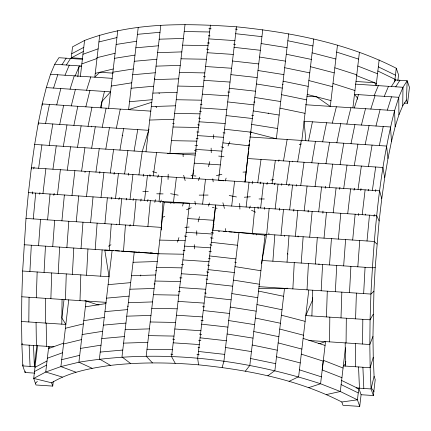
<?xml version="1.0" encoding="UTF-8"?>
<svg xmlns="http://www.w3.org/2000/svg" width="431" height="431" viewBox="0 0 431 431"><rect width="100%" height="100%" fill="white"/><g stroke="black" fill="none" stroke-linecap="round" stroke-linejoin="round"><path stroke-width="0.65" d="M213.668 138.723L213.701 134.617M34.766 373.138L25.084 372.497L22.805 365.919L21.884 344.687L21.55 321.488L21.803 296.776L22.644 271.024L26 218.431L28.451 192.614L31.361 167.788L34.669 144.439L38.311 123.018L42.211 103.946L46.306 87.59L50.508 74.272L54.732 64.246L58.902 57.711L82.483 59.273M28.807 321.968L29.06 297.255M45.303 323.061L45.557 298.344M61.805 324.15L62.059 299.437M329.564 341.864L329.817 317.146M346.066 342.952L346.319 318.24M362.563 344.046L362.816 319.328M358.436 388.622L358.807 388.142L361.086 394.721L373.354 395.534L371.075 388.956L374.081 376.29L373.257 357.256L372.955 336.46L373.936 291.216L375.196 267.656L379.145 220.925L381.753 198.669L384.716 177.739L387.981 158.533L391.483 141.438L395.152 126.773L398.917 114.835L402.705 105.848L406.444 99.987L407.171 80.748L394.904 79.934L395.561 79.983L391.391 86.512M161.232 230.019L162.956 201.509L164.459 202.791M402.705 105.848L403.001 87.283L407.171 80.748L409.45 87.326L407.581 103.278L404.283 103.057M168.058 179.463L168.192 174.21M36.317 297.735L37.152 271.983M50.874 298.699L51.715 272.947M65.431 299.658L66.272 273.911M79.988 300.622L80.829 274.87M311.888 315.961L312.728 290.208M322.889 213.232L322.964 211.055M326.445 316.925L327.285 291.173M341.002 317.884L341.842 292.137M355.564 318.848L356.399 293.096M29.901 271.503L31.307 245.217M44.059 272.44L45.465 246.155M58.217 273.378L59.629 247.092M72.381 274.315L73.787 248.03M86.539 275.247L87.951 248.967M100.703 276.185L102.109 249.905M292.859 288.894L294.265 262.614M307.017 289.831L308.424 263.546M321.176 290.769L322.582 264.483M335.34 291.706L336.746 265.421M349.498 292.644L350.904 266.358M363.656 293.581L365.068 267.295M91.485 126.924L91.534 126.148M308.111 212.041L308.224 210.188M85.004 172.529L85.074 171.452M38.564 245.697L40.514 219.39M52.717 246.634L54.667 220.327M66.87 247.572L68.82 221.265M81.028 248.509L82.973 222.202M95.181 249.447L97.131 223.134M111.284 224.072L109.334 250.379L110.487 250.33M123.487 251.316L125.437 225.009M272.882 261.197L274.833 234.89M287.041 262.134L288.985 235.827M301.194 263.072L303.144 236.764M315.347 264.004L317.297 237.702M329.499 264.941L331.45 238.634M343.658 265.879L345.603 239.571M357.811 266.816L359.756 240.509M293.71 211.185L293.883 209.143M360.79 190.712L360.979 188.595M33.257 218.91L35.708 193.093M47.588 219.858L50.039 194.042M61.919 220.807L64.37 194.99M90.58 222.703L93.031 196.886M104.911 223.651L107.362 197.834M119.242 224.599L121.693 198.783M133.567 225.548L136.024 199.731M147.898 226.496L150.354 200.679M254.823 207.586L252.372 233.408L253.261 234.275M261.455 263.74L266.676 234.351L269.154 208.534M281.034 235.299L283.485 209.482M295.364 236.247L297.816 210.43M309.69 237.195L312.146 211.379M324.02 238.144L326.477 212.327M338.351 239.092L340.808 213.275M352.682 240.04L355.133 214.223M367.013 240.988L369.464 215.171M76.249 221.755L78.701 195.938M99.717 173.251L99.9 171.387M245.126 181.93L248.369 151.351M248.493 150.047L248.752 147.44M248.881 146.136L249.07 144.18M249.328 141.573L249.457 140.269M32.298 193.939L32.508 191.811M279.358 210.333L279.584 208.103M212.989 230.132L215.624 204.994L197.662 358.36L198.583 364.836C247.733 369.863 297.503 379.312 341.821 401.999L357.439 399.823L358.807 388.142M375.563 191.563L375.789 189.559M42.965 193.573L45.869 168.747M25.084 372.497L25.235 371.166M36.84 345.452L34.399 366.312L35.073 366.733L22.805 365.919L23.107 364.653M37.589 345.215L33.704 378.407L35.978 384.985L52.738 386.095L53.277 381.489M57.474 194.532L60.383 169.712M77.828 76.793L79.002 66.767L81.578 66.024L54.732 64.246M80.371 76.352L84.573 40.46C132.796 22.078 185.804 23.29 236.495 26.803C291.318 32.406 346.836 42.949 396.272 68.26L398.551 74.838L397.867 80.672M71.988 195.496L74.892 170.671M64.02 299.604L61.87 317.981L65.846 324.419L21.55 321.488M68.728 299.804L60.906 366.592L45.74 372.023L33.704 378.407L51.596 382.803C69.391 372.072 90.198 368.252 110.492 365.386C139.741 362.04 169.281 362.39 198.583 364.836M99.739 35.03L94.804 77.197L99.744 72.263L113.148 73.146M86.496 196.455L89.406 171.63M101.247 107.852L102.012 101.355L110.578 91.841L46.306 87.59M84.88 300.509L86.076 301.027L78.911 362.212L60.906 366.592L75.985 372.212M108.612 108.607L117.744 30.649M101.01 197.414L103.914 172.589M115.519 198.373L118.428 173.548M138.232 27.417L128.6 109.657L151.804 102.26M130.033 199.332L132.937 174.507M183.579 254.231L158.182 253.757L134.262 252.027L121.973 356.949L130.728 363.57M146.012 151.674L160.806 25.386M144.541 200.291L147.45 175.471M159.055 201.255L161.959 176.43M167.303 153.63L169.943 153.388L185.023 24.599M176.392 177.383L173.488 202.209L174.027 203.378M210.42 25.079L192.458 178.445L193.347 172.61M202.586 204.132L205.495 179.307M236.495 26.803L218.533 180.169L223.775 180.804M231.689 206.056L234.593 181.23M245.347 371.15L249.824 365.407L265.081 235.17L238.995 232.519L223.91 361.302L222.116 367.471M244.91 182.033L262.748 29.744M246.123 207.015L249.026 182.189M260.631 207.974L263.54 183.148M288.657 33.844L276.368 138.766L250.75 132.172L250.239 134.72M275.145 208.933L278.049 184.107M289.654 209.892L292.563 185.066M287.843 288.231L284.525 288.344L274.892 370.585L267.823 375.794M301.781 141.029L313.73 39.027M304.167 210.851L307.071 186.025M308.774 290.165L298.635 376.748L289.104 381.316M337.468 45.185L330.302 106.376L316.591 96.846L306.92 96.205M318.676 211.81L321.585 186.984M312.701 297.751L312.394 300.353L305.8 315.557L370.073 319.807L373.187 314.301M333.19 212.769L336.094 187.943M352.914 107.739L356.771 74.822L334.822 67.802M359.416 52.205L356.669 75.662L376.398 83.404M357.315 99.281L357.471 97.966L354.481 94.373L398.777 97.304L403.001 87.283L355.548 84.142M347.698 213.728L350.608 188.907M345.436 347.763L340.312 391.51L357.439 399.823L359.718 406.401L342.963 405.291L341.821 401.999M379.145 59.947L376.155 85.505L374.647 82.72L356.001 81.486M362.212 214.692L365.116 189.866M345.797 361.356L345.484 364.028L343.308 365.946L370.154 367.724L373.257 357.256M394.672 81.917L396.272 68.26M359.718 406.401L361.086 394.721M373.354 395.534L375.218 379.582L374.081 376.29M114.043 174.286L114.317 172.255M264.424 209.299L264.715 207.166M38.618 168.268L41.92 144.918M52.948 169.216L56.251 145.867M67.279 170.164L70.582 146.815M81.61 171.112L84.912 147.763M95.941 172.061L99.243 148.711M110.266 173.009L113.574 149.659M124.597 173.957L127.905 150.608M138.927 174.905L142.235 151.556L149.018 129.095M153.258 175.853L156.566 152.504M257.733 182.76L261.035 159.411M272.063 183.708L275.366 160.359M286.389 184.657L289.697 161.307M300.719 185.605L304.027 162.255M315.05 186.553L318.358 163.204M329.381 187.501L332.689 164.152M343.712 188.449L347.02 165.1M358.042 189.398L361.35 166.048M372.373 190.346L375.681 166.996M128.363 175.266L128.68 173.165M193.546 171.317L193.745 170.019M140.792 201.121L141.126 198.993M325.233 188.234L325.545 186.262M266.951 184.452L267.295 182.318M281.562 185.265L281.858 183.434M143.264 176.268L143.615 174.14M296.216 186.127L296.49 184.506M49.177 145.398L52.819 123.977M63.33 146.335L66.972 124.915M77.488 147.273L81.13 125.852M91.641 148.21L95.283 126.789M105.794 149.142L109.436 127.721M119.947 150.08L123.589 128.659M134.106 151.017L137.742 129.596M283.501 160.898L287.143 139.477M297.654 161.835L301.296 140.414M311.807 162.773L315.449 141.352M325.96 163.705L329.602 142.284M340.118 164.642L343.76 143.221M354.271 165.579L357.913 144.159M368.424 166.517L372.066 145.096M373.995 216.427L374.318 214.536M129.887 226.162L130.178 224.476M339.563 189.349L339.951 187.221M358.301 215.511L358.673 213.48M39.63 194.214L39.932 192.571M53.794 195.405L54.187 193.298M111.462 199.047L111.818 197.188M126.191 199.952L126.531 198.233M33.72 168.871L34.087 167.045M45.562 123.498L49.468 104.426M59.726 124.435L63.626 105.363M73.884 125.373L77.79 106.301M88.043 126.31L91.948 107.233M102.206 127.247L106.112 108.17M116.365 128.185L120.271 109.108M154.799 202.398L155.375 199.585M308.521 140.894L312.427 121.817M322.679 141.826L326.585 122.754M336.843 142.763L340.749 123.692M351.001 143.701L354.907 124.629M365.159 144.638L369.065 125.566M379.323 145.576L383.229 126.498M252.162 183.881L252.755 181.144M354.002 190.249L354.476 188.191M278.679 161.318L279.024 159.863M368.122 190.831L368.483 189.322M182.588 206.077L183.304 203.093M56.725 104.905L60.814 88.549M71.282 105.87L75.377 89.513M85.839 106.829L89.934 90.478M100.401 107.793L104.491 91.437M198.168 221.873L199.461 216.718M332.296 123.131L336.39 106.775M346.853 124.096L350.947 107.739M361.415 125.06L365.504 108.704M375.972 126.019L380.061 109.663M208.485 166.7L209.795 161.577M208.545 206.158L209.374 202.953M116.214 224.756L116.413 224.061M225.262 180.988L226.103 178.1M22.25 343.459L21.884 344.687L53.907 346.804M249.533 208.496L250.276 206.029M157.719 177.394L158.479 174.954M177.497 242.174L178.924 237.583M118.837 199.715L119.495 197.619M53.563 88.069L57.759 74.752M70.059 89.163L74.261 75.84M86.561 90.251L90.763 76.933M354.32 107.96L358.522 94.642M370.822 109.054L375.018 95.736M387.318 110.142L391.52 96.824M198.454 180.546L199.575 177.211M288.684 185.847L289.33 183.951M292.52 161.846L292.757 161.156M133.05 200.512L133.75 198.599M147.262 201.541L148.022 199.461M372.955 336.46L369.82 344.525L370.154 367.724L371.075 388.956L356.141 387.965M274.38 184.743L275.053 183.03M65.016 75.231L69.246 65.205M75.15 75.899L79.374 65.878M374.135 95.677L378.359 85.65M384.263 96.345L388.493 86.324M228.015 145.964L229.831 141.724M260.065 183.854L260.857 182.033M160.063 202.775L161.318 200.086M140.317 275.953L140.835 274.978M61.989 64.725L66.158 58.19M66.342 65.016L70.512 58.481M395.744 86.803L399.92 80.268M268.19 113.703L268.658 112.976M35.461 383.294L37.325 381.354M373.936 291.216L370.913 294.061L370.073 319.807L369.82 344.525L308.855 340.49M108.434 246.236L110.956 244.765M84.573 40.46L72.537 46.844L71.169 58.524L71.454 57.786L82.763 58.535M71.729 53.756L83.765 47.367M71.244 57.899L83.28 51.515M34.997 367.357L47.033 360.973M34.512 371.5L46.548 365.116M264.575 235.423L266.676 234.351M186.526 209.752L191.294 207.71M248.994 144.972L249.549 144.757M82.957 54.279L98.123 48.843M81.825 63.923L96.991 58.487M48.487 348.56L63.653 343.13M47.356 358.209L62.527 352.773M157.439 254.021L159.028 253.482M308.779 387.609L320.583 383.768L340.312 391.51L326.466 394.548M299.254 144.649L301.576 143.949M162.487 217.17L164.804 216.513M213.043 224.508L214.148 224.206M98.931 41.936L116.936 37.562M97.094 57.646L115.093 53.266M95.251 73.351L113.256 68.976M65.393 328.266L83.398 323.891M63.556 343.976L81.561 339.596M61.714 359.68L79.719 355.306M216.394 175.627L221.89 174.296M116.128 44.468L136.616 41.231M114.501 58.325L134.989 55.093M112.879 72.187L133.368 68.955M111.257 86.049L131.746 82.811M270.803 180.104L273.82 179.63M85.397 306.818L105.886 303.586M83.776 320.68L104.264 317.442M82.149 334.537L102.637 331.304M80.527 348.399L101.016 345.166M155.375 270.808L156.291 270.7M184.931 227.428L189.155 227.035M249.975 132.242L251.521 132.101M137.424 34.324L159.998 32.293M135.846 47.803L158.419 45.778M134.267 61.288L156.836 59.257M132.683 74.768L155.257 72.737M131.105 88.247L153.678 86.222M129.526 101.727L152.1 99.701M108.1 284.665L130.674 282.639M106.522 298.15L129.095 296.119M104.943 311.629L127.517 309.598M103.365 325.109L125.938 323.083M101.786 338.588L124.36 336.563M100.207 352.073L122.781 350.042M244.296 197.242L250.287 196.768M154.077 284.002L155.284 283.91M243.009 172.125L246.09 171.953M251.747 115.4L253.67 115.314M375.196 267.656L372.319 267.775L262.113 260.486M253.638 102.099L254.899 102.045M159.184 39.205L183.407 38.418M157.606 52.679L181.828 51.892M156.033 66.153L180.25 65.367M154.454 79.627L178.671 78.841M152.876 93.101L177.093 92.32M151.297 106.581L175.514 105.794M149.719 120.055L173.935 119.268M133.06 262.285L157.277 261.498M131.482 275.759L155.699 274.973M129.903 289.233L154.12 288.447M128.325 302.707L152.542 301.921M126.746 316.182L150.963 315.4M125.168 329.661L149.385 328.875M123.589 343.135L147.806 342.349M172.61 123.638L174.286 123.616M169.943 153.388L195.421 153.129M199.208 195.13L208.081 195.071M258.826 288.533L284.525 288.344M127.501 306.215L128.368 306.215M259.042 198.955L264.332 198.977M207.257 42.976L209.488 43.003M184.215 31.511L209.611 31.986M182.62 45.153L208.011 45.627M181.02 58.794L206.417 59.268M179.42 72.44L204.817 72.914M177.825 86.081L203.222 86.556M176.225 99.723L201.622 100.197M174.63 113.369L200.022 113.843M173.03 127.01L198.427 127.484M171.43 140.651L196.827 141.131M156.755 193.783L163.085 193.902M159.782 240.115L185.179 240.59M156.588 267.398L181.984 267.872M154.988 281.039L180.384 281.518M153.393 294.685L178.79 295.16M151.793 308.327L177.189 308.801M150.193 321.973L175.589 322.447M148.598 335.614L173.995 336.088M146.998 349.255L172.395 349.73M178.272 291.415L180.196 291.464M179.77 277.866L181.947 277.941M196.848 131.967L198.95 132.042M208.863 28.71L211.12 28.791M282.283 84.481L283.167 84.519M112.06 250.384L104.798 250.082L109.032 276.74L22.644 271.024M181.316 264.392L183.568 264.499M142.833 191.402L148.307 191.66M198.632 340.555L200.884 340.668M227.87 92.019L229.852 92.121M198.508 118.137L200.523 118.261M208.803 38.892L234.879 40.616M207.182 52.706L233.263 54.43M205.565 66.519L231.641 68.249M203.949 80.338L230.025 82.062M154.298 78.889L154.923 78.932M50.508 74.272L112.135 78.345M202.328 94.152L228.403 95.876M305.536 104.738L394.575 110.627L398.777 97.304L398.917 114.835M200.711 107.965L226.787 109.689M150.947 111.139L42.211 103.946L42.303 105.261M199.095 121.784L225.171 123.508M148.517 130.307L38.311 123.018L38.456 124.333M249.775 137.004L386.575 146.055L387.981 158.533M197.473 135.598L223.549 137.322M195.857 149.412L221.933 151.136M34.669 144.439L195.351 155.068M247.663 158.527L382.938 167.476L384.716 177.739M194.246 163.155L220.322 164.879M28.451 192.614L376.721 215.651L379.145 220.925M187.76 218.56L213.835 220.289M26 218.431L161.275 227.379M218.269 231.151L219.605 231.237M223.619 231.506L226.291 231.679M228.969 231.856L232.309 232.077M233.65 232.169L374.27 241.468L376.947 244.07M186.149 232.304L212.224 234.028M184.533 246.117L210.608 247.841M138.405 251.995L139.741 252.081M24.05 244.738L158.182 253.611M182.911 259.931L208.987 261.66M181.295 273.75L207.37 275.474M258.848 286.647L370.913 294.061C374.194 232.498 379.28 170.525 394.575 110.627L395.152 126.773M179.679 287.563L205.754 289.287M178.057 301.377L204.132 303.101M21.803 296.776L106.15 302.352M99.103 304.943L97.815 304.857L86.076 301.027M176.441 315.196L202.516 316.92M174.824 329.009L200.9 330.733M318.25 343.599L319.592 343.69L325.524 341.594L320.583 383.768C243.235 358.495 159.497 348.927 78.911 362.212L92.126 368.289M173.203 342.823L199.278 344.547M196.962 354.621L199.219 354.772M144.423 252.394L145.764 252.491M150.457 252.825L152.472 252.97M156.491 253.256L158.506 253.396M200.248 104.221L202.037 104.35M203.33 76.664L205.458 76.826M113.461 250.481L112.119 250.384L99.399 358.98L110.492 365.386M115.47 250.632L119.5 250.934M121.51 251.079L134.262 252.027M212.661 230.316L238.995 232.519M218.673 156.092L223.975 156.577M191.041 175.557L192.872 175.735M194.09 175.853L195.922 176.031M183.024 250.443L185.001 250.643M170.87 354.147L172.863 354.347M194.99 145.306L197.651 145.592M207.553 265.14L209.585 265.367M202.618 306.667L204.79 306.91M235.687 33.71L261.935 36.651M234.087 47.351L260.34 50.292M232.492 60.997L258.74 63.939M230.892 74.638L257.145 77.58M229.297 88.28L255.545 91.221M227.697 101.926L253.945 104.868M226.097 115.567L252.35 118.509M224.503 129.208L250.75 132.15M222.902 142.855L249.156 145.797M211.255 242.314L237.503 245.255M209.655 255.955L235.908 258.896M208.06 269.596L234.308 272.537M206.46 283.242L232.713 286.184M204.865 296.884L231.113 299.825M203.265 310.525L229.513 313.466M201.665 324.171L227.918 327.113M200.07 337.812L226.318 340.754M198.47 351.454L224.723 354.395M208.329 35.719L210.016 35.908M172.653 339.127L174.695 339.353M209.035 251.246L211.352 251.515M206.476 49.123L208.776 49.393M206.04 279.056L207.834 279.277M223.086 132.786L225.052 133.034M201.018 320.325L203.216 320.605M204.396 292.972L206.26 293.215M210.436 237.826L213.081 238.176M199.311 111.144L201.369 111.467M261.127 43.558L287.041 47.658M259.548 57.032L285.462 61.132M257.97 70.506L283.884 74.611M256.391 83.986L282.305 88.086M254.818 97.46L280.726 101.56M253.239 110.934L279.148 115.034M251.661 124.408L277.569 128.508M235.003 266.638L260.911 270.738M233.424 280.112L259.333 284.218M231.846 293.586L257.754 297.692M230.262 307.066L256.176 311.166M228.689 320.54L254.597 324.64M227.11 334.014L253.019 338.114M225.532 347.488L251.44 351.588M235.197 29.017L237.239 29.346M199.332 334.057L201.66 334.445M233.419 44.167L235.504 44.512M234.631 262.145L236.377 262.447M198.066 347.483L199.774 347.79M197.791 124.748L199.661 125.098M170.633 193.708L178.165 195.151M212.305 207.338L214.11 207.699M215.317 207.941L217.127 208.297M287.849 40.751L312.922 45.934M286.27 54.231L311.338 59.413M284.692 67.715L309.76 72.893M283.113 81.195L308.181 86.378M281.535 94.675L306.603 99.857M279.956 108.154L305.024 113.337M229.233 195.475L236.452 196.956M258.53 291.092L283.598 296.275M256.951 304.577L282.019 309.754M255.367 318.056L280.441 323.239M253.789 331.536L278.862 336.719M252.21 345.015L277.284 350.198M250.632 358.5L275.705 363.678M196.18 138.286L198.098 138.685M184.398 235.994L186.962 236.581M221.098 146.896L223.689 147.526M206.724 271.859L208.803 272.392M312.109 52.841L335.851 58.999M310.487 66.697L334.23 72.861M308.865 80.559L332.603 86.723M307.238 94.421L330.981 100.579M281.384 315.19L305.121 321.354M279.757 329.052L303.499 335.21M278.135 342.909L301.878 349.072M276.513 356.771L300.251 362.934M208.394 258.244L210.312 258.821M62.387 377.082L45.74 372.023L48.735 346.465L49.834 348.081M152.633 171.597L156.749 172.89M336.659 52.092L358.608 59.112M332.98 83.512L354.928 90.526M303.122 338.421L325.071 345.441M301.285 354.131L323.234 361.151M299.443 369.841L321.391 376.856M194.451 150.354L196.945 151.184M209.956 244.63L211.933 245.298M211.152 232.244L213.614 233.101M357.8 66.018L377.529 73.76M343.06 368.047L323.331 360.305L322.199 369.949L341.934 377.691M122.097 135.178L122.813 135.501M251.505 210.236L255.61 212.187M378.337 66.853L395.464 75.166M377.852 70.996L394.979 79.309M341.605 380.454L358.732 388.767M341.12 384.597L358.247 392.916M287.262 253.622L288.043 254.091M152.439 362.864L146.19 356.162L164.184 202.554L189.548 203.27L171.586 356.636L175.207 363.29M372.384 388.972L374.022 391.871M256.321 234.281L256.687 234.954M155.952 106.522L156.523 107.739M406.444 99.987L407.581 103.278M51.596 382.803L52.738 386.095M159.012 92.988L159.26 93.737M183.66 175.293L185.168 180.67M222.897 202.748L224.443 208.426M381.753 198.669L379.63 190.825L31.361 167.788L31.689 168.995M268.804 233.058L268.966 234.055M194.92 201.223L195.426 204.86M212.785 178.784L213.189 181.828M225.515 228.554L225.833 231.652M284.352 235.552L284.438 236.447M305.832 140.716L304.097 121.267L390.481 126.978L391.483 141.438M149.891 174.684L150.069 176.694M257.986 206.912L258.147 208.809M298.047 235.913L298.117 236.948M183.062 154.255L183.17 156.717M362.897 367.244L363.818 388.476M358.544 366.953L359.465 388.186M239.663 203.464L239.905 209.1M33.494 345.457L34.415 366.689M29.141 345.166L30.062 366.398M211.125 148.135L211.26 152.719M365.553 214.062L365.563 214.988M196.73 230.784L196.8 235.224M194.295 244.668L194.365 248.865M355.306 343.566L355.645 366.765M345.177 342.893L345.511 366.091M170.8 202.742L170.811 203.507M46.192 323.121L46.526 346.319M36.059 322.447L36.398 345.646M318.962 263.869L318.962 264.618"/></g></svg>
